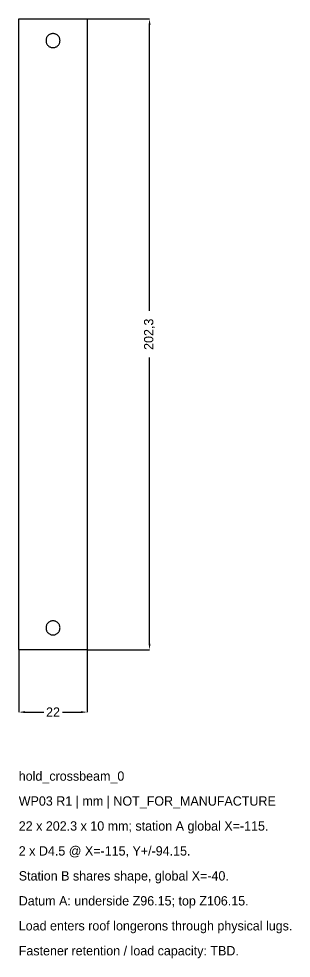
# Model space of a CAD drawing. Header units: millimetres. Extents: x 0 to 1208, y -629 to 226.
# Drawn here: x 0 to 87.5, y -628.9 to -327.7 of the extents above; entities that cross this region are included whole.
import ezdxf

# ---------------------------------------------------------------- set-up
doc = ezdxf.new("R2010")
doc.units = ezdxf.units.MM
for name, color, linetype in [('REFERENCE_DIMENSIONS', 2, 'Continuous'), ('REFERENCE_GEOMETRY', 7, 'Continuous'), ('REFERENCE_NOTES', 3, 'Continuous')]:
    doc.layers.add(name, color=color, linetype=linetype)
doc.dimstyles.get("Standard").update_dxf_attribs({"dimtxt": 2.5, "dimasz": 2.5, "dimexe": 1.25, "dimexo": 0.625, "dimtad": 1, "dimcen": 2.5, "dimazin": 3, "dimtfac": 1, "dimtmove": 0, "dimatfit": 3})

# ---------------------------------------------------------------- blocks, each defined once
blk = doc.blocks.new('_CLOSEDFILLED')
at = {"color": 0, "linetype": 'BYBLOCK'}
blk.add_solid([(-1, 0.16), (0, 0), (-1, -0.16)], dxfattribs=at)
blk = doc.blocks.new('*D7')
for p, q in [((0, -530), (0, -550)), ((22, -530), (22, -550)), ((2, -550), (8, -550)), ((14, -550), (20, -550))]:
    blk.add_line(p, q)
at = {"layer": 'Defpoints'}
for p in [(0, -530), (22, -530), (0, -550)]:
    blk.add_point(p, dxfattribs=at)
at = {"layer": 'REFERENCE_DIMENSIONS', "xscale": 2, "yscale": 2, "rotation": 180}
blk.add_blockref('_CLOSEDFILLED', (0, -550), dxfattribs=at)
at = {"layer": 'REFERENCE_DIMENSIONS', "xscale": 2, "yscale": 2}
blk.add_blockref('_CLOSEDFILLED', (22, -550), dxfattribs=at)
at = {"layer": 'REFERENCE_DIMENSIONS', "insert": (11, -550), "char_height": 3, "attachment_point": 5}
blk.add_mtext('22', dxfattribs=at)
blk = doc.blocks.new('*D8')
for p, q in [((22, -327.7), (42, -327.7)), ((42, -421.35), (42, -329.7)), ((42, -528), (42, -436.35)), ((22, -530), (42, -530))]:
    blk.add_line(p, q)
at = {"layer": 'Defpoints'}
for p in [(22, -327.7), (22, -530), (42, -530)]:
    blk.add_point(p, dxfattribs=at)
at = {"layer": 'REFERENCE_DIMENSIONS', "xscale": 2, "yscale": 2}
for p, rotation in [((42, -327.7), 90), ((42, -530), 270)]:
    blk.add_blockref('_CLOSEDFILLED', p, dxfattribs=dict(at, rotation=rotation))
at = {"layer": 'REFERENCE_DIMENSIONS', "insert": (42, -428.85), "char_height": 3, "attachment_point": 5, "rotation": 90}
blk.add_mtext('202,3', dxfattribs=at)

msp = doc.modelspace()

# ---------------------------------------------------------------- linework, layer by layer
at = {"layer": 'REFERENCE_GEOMETRY'}
for points in [[(0, -327.7), (0.2499, -327.7), (0.4998, -327.7), (0.7497, -327.7), (0.9997, -327.7), (1.2496, -327.7), (1.4995, -327.7), (1.7494, -327.7), (1.9993, -327.7), (2.2492, -327.7), (2.4992, -327.7), (2.7491, -327.7), (2.999, -327.7), (3.2489, -327.7), (3.4988, -327.7), (3.7487, -327.7), (3.9987, -327.7), (4.2486, -327.7), (4.4985, -327.7), (4.7484, -327.7), (4.9983, -327.7), (5.2482, -327.7), (5.4982, -327.7), (5.7481, -327.7), (5.998, -327.7), (6.2479, -327.7), (6.4978, -327.7), (6.7477, -327.7), (6.9977, -327.7), (7.2476, -327.7), (7.4975, -327.7), (7.7474, -327.7), (7.9973, -327.7), (8.2472, -327.7), (8.4972, -327.7), (8.7471, -327.7), (8.997, -327.7), (9.2469, -327.7), (9.4968, -327.7), (9.7467, -327.7), (9.9967, -327.7), (10.2466, -327.7), (10.4965, -327.7), (10.7464, -327.7), (10.9963, -327.7), (11.2462, -327.7), (11.4962, -327.7), (11.7461, -327.7), (11.996, -327.7), (12.2459, -327.7), (12.4958, -327.7), (12.7457, -327.7), (12.9957, -327.7), (13.2456, -327.7), (13.4955, -327.7), (13.7454, -327.7), (13.9953, -327.7), (14.2452, -327.7), (14.4952, -327.7), (14.7451, -327.7), (14.995, -327.7), (15.2449, -327.7), (15.4948, -327.7), (15.7447, -327.7), (15.9947, -327.7), (16.2446, -327.7), (16.4945, -327.7), (16.7444, -327.7), (16.9943, -327.7), (17.2442, -327.7), (17.4942, -327.7), (17.7441, -327.7), (17.994, -327.7), (18.2439, -327.7), (18.4938, -327.7), (18.7437, -327.7), (18.9936, -327.7), (19.2436, -327.7), (19.4935, -327.7), (19.7434, -327.7), (19.9933, -327.7), (20.2432, -327.7), (20.4931, -327.7), (20.7431, -327.7), (20.993, -327.7), (21.2429, -327.7), (21.4928, -327.7), (21.7427, -327.7), (21.9926, -327.7), (22, -327.9426), (22, -328.1925), (22, -328.4424), (22, -328.6923), (22, -328.9422), (22, -329.1921), (22, -329.4421), (22, -329.692), (22, -329.9419), (22, -330.1918), (22, -330.4417), (22, -330.6916), (22, -330.9416), (22, -331.1915), (22, -331.4414), (22, -331.6913), (22, -331.9412), (22, -332.1911), (22, -332.4411), (22, -332.691), (22, -332.9409), (22, -333.1908), (22, -333.4407), (22, -333.6906), (22, -333.9406), (22, -334.1905), (22, -334.4404), (22, -334.6903), (22, -334.9402), (22, -335.1901), (22, -335.4401), (22, -335.69), (22, -335.9399), (22, -336.1898), (22, -336.4397), (22, -336.6896), (22, -336.9396), (22, -337.1895), (22, -337.4394), (22, -337.6893), (22, -337.9392), (22, -338.1891), (22, -338.4391), (22, -338.689), (22, -338.9389), (22, -339.1888), (22, -339.4387), (22, -339.6886), (22, -339.9386), (22, -340.1885), (22, -340.4384), (22, -340.6883), (22, -340.9382), (22, -341.1881), (22, -341.4381), (22, -341.688), (22, -341.9379), (22, -342.1878), (22, -342.4377), (22, -342.6876), (22, -342.9375), (22, -343.1875), (22, -343.4374), (22, -343.6873), (22, -343.9372), (22, -344.1871), (22, -344.437), (22, -344.687), (22, -344.9369), (22, -345.1868), (22, -345.4367), (22, -345.6866), (22, -345.9365), (22, -346.1865), (22, -346.4364), (22, -346.6863), (22, -346.9362), (22, -347.1861), (22, -347.436), (22, -347.686), (22, -347.9359), (22, -348.1858), (22, -348.4357), (22, -348.6856), (22, -348.9355), (22, -349.1855), (22, -349.4354), (22, -349.6853), (22, -349.9352), (22, -350.1851), (22, -350.435), (22, -350.685), (22, -350.9349), (22, -351.1848), (22, -351.4347), (22, -351.6846), (22, -351.9345), (22, -352.1845), (22, -352.4344), (22, -352.6843), (22, -352.9342), (22, -353.1841), (22, -353.434), (22, -353.684), (22, -353.9339), (22, -354.1838), (22, -354.4337), (22, -354.6836), (22, -354.9335), (22, -355.1835), (22, -355.4334), (22, -355.6833), (22, -355.9332), (22, -356.1831), (22, -356.433), (22, -356.683), (22, -356.9329), (22, -357.1828), (22, -357.4327), (22, -357.6826), (22, -357.9325), (22, -358.1825), (22, -358.4324), (22, -358.6823), (22, -358.9322), (22, -359.1821), (22, -359.432), (22, -359.6819), (22, -359.9319), (22, -360.1818), (22, -360.4317), (22, -360.6816), (22, -360.9315), (22, -361.1814), (22, -361.4314), (22, -361.6813), (22, -361.9312), (22, -362.1811), (22, -362.431), (22, -362.6809), (22, -362.9309), (22, -363.1808), (22, -363.4307), (22, -363.6806), (22, -363.9305), (22, -364.1804), (22, -364.4304), (22, -364.6803), (22, -364.9302), (22, -365.1801), (22, -365.43), (22, -365.6799), (22, -365.9299), (22, -366.1798), (22, -366.4297), (22, -366.6796), (22, -366.9295), (22, -367.1794), (22, -367.4294), (22, -367.6793), (22, -367.9292), (22, -368.1791), (22, -368.429), (22, -368.6789), (22, -368.9289), (22, -369.1788), (22, -369.4287), (22, -369.6786), (22, -369.9285), (22, -370.1784), (22, -370.4284), (22, -370.6783), (22, -370.9282), (22, -371.1781), (22, -371.428), (22, -371.6779), (22, -371.9279), (22, -372.1778), (22, -372.4277), (22, -372.6776), (22, -372.9275), (22, -373.1774), (22, -373.4274), (22, -373.6773), (22, -373.9272), (22, -374.1771), (22, -374.427), (22, -374.6769), (22, -374.9269), (22, -375.1768), (22, -375.4267), (22, -375.6766), (22, -375.9265), (22, -376.1764), (22, -376.4264), (22, -376.6763), (22, -376.9262), (22, -377.1761), (22, -377.426), (22, -377.6759), (22, -377.9258), (22, -378.1758), (22, -378.4257), (22, -378.6756), (22, -378.9255), (22, -379.1754), (22, -379.4253), (22, -379.6753), (22, -379.9252), (22, -380.1751), (22, -380.425), (22, -380.6749), (22, -380.9248), (22, -381.1748), (22, -381.4247), (22, -381.6746), (22, -381.9245), (22, -382.1744), (22, -382.4243), (22, -382.6743), (22, -382.9242), (22, -383.1741), (22, -383.424), (22, -383.6739), (22, -383.9238), (22, -384.1738), (22, -384.4237), (22, -384.6736), (22, -384.9235), (22, -385.1734), (22, -385.4233), (22, -385.6733), (22, -385.9232), (22, -386.1731), (22, -386.423), (22, -386.6729), (22, -386.9228), (22, -387.1728), (22, -387.4227), (22, -387.6726), (22, -387.9225), (22, -388.1724), (22, -388.4223), (22, -388.6723), (22, -388.9222), (22, -389.1721), (22, -389.422), (22, -389.6719), (22, -389.9218), (22, -390.1718), (22, -390.4217), (22, -390.6716), (22, -390.9215), (22, -391.1714), (22, -391.4213), (22, -391.6713), (22, -391.9212), (22, -392.1711), (22, -392.421), (22, -392.6709), (22, -392.9208), (22, -393.1708), (22, -393.4207), (22, -393.6706), (22, -393.9205), (22, -394.1704), (22, -394.4203), (22, -394.6703), (22, -394.9202), (22, -395.1701), (22, -395.42), (22, -395.6699), (22, -395.9198), (22, -396.1697), (22, -396.4197), (22, -396.6696), (22, -396.9195), (22, -397.1694), (22, -397.4193), (22, -397.6692), (22, -397.9192), (22, -398.1691), (22, -398.419), (22, -398.6689), (22, -398.9188), (22, -399.1687), (22, -399.4187), (22, -399.6686), (22, -399.9185), (22, -400.1684), (22, -400.4183), (22, -400.6682), (22, -400.9182), (22, -401.1681), (22, -401.418), (22, -401.6679), (22, -401.9178), (22, -402.1677), (22, -402.4177), (22, -402.6676), (22, -402.9175), (22, -403.1674), (22, -403.4173), (22, -403.6672), (22, -403.9172), (22, -404.1671), (22, -404.417), (22, -404.6669), (22, -404.9168), (22, -405.1667), (22, -405.4167), (22, -405.6666), (22, -405.9165), (22, -406.1664), (22, -406.4163), (22, -406.6662), (22, -406.9162), (22, -407.1661), (22, -407.416), (22, -407.6659), (22, -407.9158), (22, -408.1657), (22, -408.4157), (22, -408.6656), (22, -408.9155), (22, -409.1654), (22, -409.4153), (22, -409.6652), (22, -409.9152), (22, -410.1651), (22, -410.415), (22, -410.6649), (22, -410.9148), (22, -411.1647), (22, -411.4147), (22, -411.6646), (22, -411.9145), (22, -412.1644), (22, -412.4143), (22, -412.6642), (22, -412.9142), (22, -413.1641), (22, -413.414), (22, -413.6639), (22, -413.9138), (22, -414.1637), (22, -414.4136), (22, -414.6636), (22, -414.9135), (22, -415.1634), (22, -415.4133), (22, -415.6632), (22, -415.9131), (22, -416.1631), (22, -416.413), (22, -416.6629), (22, -416.9128), (22, -417.1627), (22, -417.4126), (22, -417.6626), (22, -417.9125), (22, -418.1624), (22, -418.4123), (22, -418.6622), (22, -418.9121), (22, -419.1621), (22, -419.412), (22, -419.6619), (22, -419.9118), (22, -420.1617), (22, -420.4116), (22, -420.6616), (22, -420.9115), (22, -421.1614), (22, -421.4113), (22, -421.6612), (22, -421.9111), (22, -422.1611), (22, -422.411), (22, -422.6609), (22, -422.9108), (22, -423.1607), (22, -423.4106), (22, -423.6606), (22, -423.9105), (22, -424.1604), (22, -424.4103), (22, -424.6602), (22, -424.9101), (22, -425.1601), (22, -425.41), (22, -425.6599), (22, -425.9098), (22, -426.1597), (22, -426.4096), (22, -426.6596), (22, -426.9095), (22, -427.1594), (22, -427.4093), (22, -427.6592), (22, -427.9091), (22, -428.1591), (22, -428.409), (22, -428.6589), (22, -428.9088), (22, -429.1587), (22, -429.4086), (22, -429.6586), (22, -429.9085), (22, -430.1584), (22, -430.4083), (22, -430.6582), (22, -430.9081), (22, -431.1581), (22, -431.408), (22, -431.6579), (22, -431.9078), (22, -432.1577), (22, -432.4076), (22, -432.6575), (22, -432.9075), (22, -433.1574), (22, -433.4073), (22, -433.6572), (22, -433.9071), (22, -434.157), (22, -434.407), (22, -434.6569), (22, -434.9068), (22, -435.1567), (22, -435.4066), (22, -435.6565), (22, -435.9065), (22, -436.1564), (22, -436.4063), (22, -436.6562), (22, -436.9061), (22, -437.156), (22, -437.406), (22, -437.6559), (22, -437.9058), (22, -438.1557), (22, -438.4056), (22, -438.6555), (22, -438.9055), (22, -439.1554), (22, -439.4053), (22, -439.6552), (22, -439.9051), (22, -440.155), (22, -440.405), (22, -440.6549), (22, -440.9048), (22, -441.1547), (22, -441.4046), (22, -441.6545), (22, -441.9045), (22, -442.1544), (22, -442.4043), (22, -442.6542), (22, -442.9041), (22, -443.154), (22, -443.404), (22, -443.6539), (22, -443.9038), (22, -444.1537), (22, -444.4036), (22, -444.6535), (22, -444.9035), (22, -445.1534), (22, -445.4033), (22, -445.6532), (22, -445.9031), (22, -446.153), (22, -446.403), (22, -446.6529), (22, -446.9028), (22, -447.1527), (22, -447.4026), (22, -447.6525), (22, -447.9025), (22, -448.1524), (22, -448.4023), (22, -448.6522), (22, -448.9021), (22, -449.152), (22, -449.4019), (22, -449.6519), (22, -449.9018), (22, -450.1517), (22, -450.4016), (22, -450.6515), (22, -450.9014), (22, -451.1514), (22, -451.4013), (22, -451.6512), (22, -451.9011), (22, -452.151), (22, -452.4009), (22, -452.6509), (22, -452.9008), (22, -453.1507), (22, -453.4006), (22, -453.6505), (22, -453.9004), (22, -454.1504), (22, -454.4003), (22, -454.6502), (22, -454.9001), (22, -455.15), (22, -455.3999), (22, -455.6499), (22, -455.8998), (22, -456.1497), (22, -456.3996), (22, -456.6495), (22, -456.8994), (22, -457.1494), (22, -457.3993), (22, -457.6492), (22, -457.8991), (22, -458.149), (22, -458.3989), (22, -458.6489), (22, -458.8988), (22, -459.1487), (22, -459.3986), (22, -459.6485), (22, -459.8984), (22, -460.1484), (22, -460.3983), (22, -460.6482), (22, -460.8981), (22, -461.148), (22, -461.3979), (22, -461.6479), (22, -461.8978), (22, -462.1477), (22, -462.3976), (22, -462.6475), (22, -462.8974), (22, -463.1474), (22, -463.3973), (22, -463.6472), (22, -463.8971), (22, -464.147), (22, -464.3969), (22, -464.6469), (22, -464.8968), (22, -465.1467), (22, -465.3966), (22, -465.6465), (22, -465.8964), (22, -466.1464), (22, -466.3963), (22, -466.6462), (22, -466.8961), (22, -467.146), (22, -467.3959), (22, -467.6458), (22, -467.8958), (22, -468.1457), (22, -468.3956), (22, -468.6455), (22, -468.8954), (22, -469.1453), (22, -469.3953), (22, -469.6452), (22, -469.8951), (22, -470.145), (22, -470.3949), (22, -470.6448), (22, -470.8948), (22, -471.1447), (22, -471.3946), (22, -471.6445), (22, -471.8944), (22, -472.1443), (22, -472.3943), (22, -472.6442), (22, -472.8941), (22, -473.144), (22, -473.3939), (22, -473.6438), (22, -473.8938), (22, -474.1437), (22, -474.3936), (22, -474.6435), (22, -474.8934), (22, -475.1433), (22, -475.3933), (22, -475.6432), (22, -475.8931), (22, -476.143), (22, -476.3929), (22, -476.6428), (22, -476.8928), (22, -477.1427), (22, -477.3926), (22, -477.6425), (22, -477.8924), (22, -478.1423), (22, -478.3923), (22, -478.6422), (22, -478.8921), (22, -479.142), (22, -479.3919), (22, -479.6418), (22, -479.8918), (22, -480.1417), (22, -480.3916), (22, -480.6415), (22, -480.8914), (22, -481.1413), (22, -481.3913), (22, -481.6412), (22, -481.8911), (22, -482.141), (22, -482.3909), (22, -482.6408), (22, -482.8908), (22, -483.1407), (22, -483.3906), (22, -483.6405), (22, -483.8904), (22, -484.1403), (22, -484.3903), (22, -484.6402), (22, -484.8901), (22, -485.14), (22, -485.3899), (22, -485.6398), (22, -485.8897), (22, -486.1397), (22, -486.3896), (22, -486.6395), (22, -486.8894), (22, -487.1393), (22, -487.3892), (22, -487.6392), (22, -487.8891), (22, -488.139), (22, -488.3889), (22, -488.6388), (22, -488.8887), (22, -489.1387), (22, -489.3886), (22, -489.6385), (22, -489.8884), (22, -490.1383), (22, -490.3882), (22, -490.6382), (22, -490.8881), (22, -491.138), (22, -491.3879), (22, -491.6378), (22, -491.8877), (22, -492.1377), (22, -492.3876), (22, -492.6375), (22, -492.8874), (22, -493.1373), (22, -493.3872), (22, -493.6372), (22, -493.8871), (22, -494.137), (22, -494.3869), (22, -494.6368), (22, -494.8867), (22, -495.1367), (22, -495.3866), (22, -495.6365), (22, -495.8864), (22, -496.1363), (22, -496.3862), (22, -496.6362), (22, -496.8861), (22, -497.136), (22, -497.3859), (22, -497.6358), (22, -497.8857), (22, -498.1357), (22, -498.3856), (22, -498.6355), (22, -498.8854), (22, -499.1353), (22, -499.3852), (22, -499.6352), (22, -499.8851), (22, -500.135), (22, -500.3849), (22, -500.6348), (22, -500.8847), (22, -501.1347), (22, -501.3846), (22, -501.6345), (22, -501.8844), (22, -502.1343), (22, -502.3842), (22, -502.6342), (22, -502.8841), (22, -503.134), (22, -503.3839), (22, -503.6338), (22, -503.8837), (22, -504.1336), (22, -504.3836), (22, -504.6335), (22, -504.8834), (22, -505.1333), (22, -505.3832), (22, -505.6331), (22, -505.8831), (22, -506.133), (22, -506.3829), (22, -506.6328), (22, -506.8827), (22, -507.1326), (22, -507.3826), (22, -507.6325), (22, -507.8824), (22, -508.1323), (22, -508.3822), (22, -508.6321), (22, -508.8821), (22, -509.132), (22, -509.3819), (22, -509.6318), (22, -509.8817), (22, -510.1316), (22, -510.3816), (22, -510.6315), (22, -510.8814), (22, -511.1313), (22, -511.3812), (22, -511.6311), (22, -511.8811), (22, -512.131), (22, -512.3809), (22, -512.6308), (22, -512.8807), (22, -513.1306), (22, -513.3806), (22, -513.6305), (22, -513.8804), (22, -514.1303), (22, -514.3802), (22, -514.6301), (22, -514.8801), (22, -515.13), (22, -515.3799), (22, -515.6298), (22, -515.8797), (22, -516.1296), (22, -516.3796), (22, -516.6295), (22, -516.8794), (22, -517.1293), (22, -517.3792), (22, -517.6291), (22, -517.8791), (22, -518.129), (22, -518.3789), (22, -518.6288), (22, -518.8787), (22, -519.1286), (22, -519.3786), (22, -519.6285), (22, -519.8784), (22, -520.1283), (22, -520.3782), (22, -520.6281), (22, -520.8781), (22, -521.128), (22, -521.3779), (22, -521.6278), (22, -521.8777), (22, -522.1276), (22, -522.3775), (22, -522.6275), (22, -522.8774), (22, -523.1273), (22, -523.3772), (22, -523.6271), (22, -523.877), (22, -524.127), (22, -524.3769), (22, -524.6268), (22, -524.8767), (22, -525.1266), (22, -525.3765), (22, -525.6265), (22, -525.8764), (22, -526.1263), (22, -526.3762), (22, -526.6261), (22, -526.876), (22, -527.126), (22, -527.3759), (22, -527.6258), (22, -527.8757), (22, -528.1256), (22, -528.3755), (22, -528.6255), (22, -528.8754), (22, -529.1253), (22, -529.3752), (22, -529.6251), (22, -529.875), (21.875, -530), (21.6251, -530), (21.3752, -530), (21.1253, -530), (20.8754, -530), (20.6255, -530), (20.3755, -530), (20.1256, -530), (19.8757, -530), (19.6258, -530), (19.3759, -530), (19.126, -530), (18.876, -530), (18.6261, -530), (18.3762, -530), (18.1263, -530), (17.8764, -530), (17.6265, -530), (17.3765, -530), (17.1266, -530), (16.8767, -530), (16.6268, -530), (16.3769, -530), (16.127, -530), (15.877, -530), (15.6271, -530), (15.3772, -530), (15.1273, -530), (14.8774, -530), (14.6275, -530), (14.3775, -530), (14.1276, -530), (13.8777, -530), (13.6278, -530), (13.3779, -530), (13.128, -530), (12.8781, -530), (12.6281, -530), (12.3782, -530), (12.1283, -530), (11.8784, -530), (11.6285, -530), (11.3786, -530), (11.1286, -530), (10.8787, -530), (10.6288, -530), (10.3789, -530), (10.129, -530), (9.8791, -530), (9.6291, -530), (9.3792, -530), (9.1293, -530), (8.8794, -530), (8.6295, -530), (8.3796, -530), (8.1296, -530), (7.8797, -530), (7.6298, -530), (7.3799, -530), (7.13, -530), (6.8801, -530), (6.6301, -530), (6.3802, -530), (6.1303, -530), (5.8804, -530), (5.6305, -530), (5.3806, -530), (5.1306, -530), (4.8807, -530), (4.6308, -530), (4.3809, -530), (4.131, -530), (3.8811, -530), (3.6311, -530), (3.3812, -530), (3.1313, -530), (2.8814, -530), (2.6315, -530), (2.3816, -530), (2.1316, -530), (1.8817, -530), (1.6318, -530), (1.3819, -530), (1.132, -530), (0.8821, -530), (0.6321, -530), (0.3822, -530), (0.1323, -530), (0, -529.8824), (0, -529.6325), (0, -529.3826), (0, -529.1326), (0, -528.8827), (0, -528.6328), (0, -528.3829), (0, -528.133), (0, -527.8831), (0, -527.6331), (0, -527.3832), (0, -527.1333), (0, -526.8834), (0, -526.6335), (0, -526.3836), (0, -526.1336), (0, -525.8837), (0, -525.6338), (0, -525.3839), (0, -525.134), (0, -524.8841), (0, -524.6342), (0, -524.3842), (0, -524.1343), (0, -523.8844), (0, -523.6345), (0, -523.3846), (0, -523.1347), (0, -522.8847), (0, -522.6348), (0, -522.3849), (0, -522.135), (0, -521.8851), (0, -521.6352), (0, -521.3852), (0, -521.1353), (0, -520.8854), (0, -520.6355), (0, -520.3856), (0, -520.1357), (0, -519.8857), (0, -519.6358), (0, -519.3859), (0, -519.136), (0, -518.8861), (0, -518.6362), (0, -518.3862), (0, -518.1363), (0, -517.8864), (0, -517.6365), (0, -517.3866), (0, -517.1367), (0, -516.8867), (0, -516.6368), (0, -516.3869), (0, -516.137), (0, -515.8871), (0, -515.6372), (0, -515.3872), (0, -515.1373), (0, -514.8874), (0, -514.6375), (0, -514.3876), (0, -514.1377), (0, -513.8877), (0, -513.6378), (0, -513.3879), (0, -513.138), (0, -512.8881), (0, -512.6382), (0, -512.3882), (0, -512.1383), (0, -511.8884), (0, -511.6385), (0, -511.3886), (0, -511.1387), (0, -510.8887), (0, -510.6388), (0, -510.3889), (0, -510.139), (0, -509.8891), (0, -509.6392), (0, -509.3892), (0, -509.1393), (0, -508.8894), (0, -508.6395), (0, -508.3896), (0, -508.1397), (0, -507.8897), (0, -507.6398), (0, -507.3899), (0, -507.14), (0, -506.8901), (0, -506.6402), (0, -506.3903), (0, -506.1403), (0, -505.8904), (0, -505.6405), (0, -505.3906), (0, -505.1407), (0, -504.8908), (0, -504.6408), (0, -504.3909), (0, -504.141), (0, -503.8911), (0, -503.6412), (0, -503.3913), (0, -503.1413), (0, -502.8914), (0, -502.6415), (0, -502.3916), (0, -502.1417), (0, -501.8918), (0, -501.6418), (0, -501.3919), (0, -501.142), (0, -500.8921), (0, -500.6422), (0, -500.3923), (0, -500.1423), (0, -499.8924), (0, -499.6425), (0, -499.3926), (0, -499.1427), (0, -498.8928), (0, -498.6428), (0, -498.3929), (0, -498.143), (0, -497.8931), (0, -497.6432), (0, -497.3933), (0, -497.1433), (0, -496.8934), (0, -496.6435), (0, -496.3936), (0, -496.1437), (0, -495.8938), (0, -495.6438), (0, -495.3939), (0, -495.144), (0, -494.8941), (0, -494.6442), (0, -494.3943), (0, -494.1443), (0, -493.8944), (0, -493.6445), (0, -493.3946), (0, -493.1447), (0, -492.8948), (0, -492.6448), (0, -492.3949), (0, -492.145), (0, -491.8951), (0, -491.6452), (0, -491.3953), (0, -491.1453), (0, -490.8954), (0, -490.6455), (0, -490.3956), (0, -490.1457), (0, -489.8958), (0, -489.6458), (0, -489.3959), (0, -489.146), (0, -488.8961), (0, -488.6462), (0, -488.3963), (0, -488.1464), (0, -487.8964), (0, -487.6465), (0, -487.3966), (0, -487.1467), (0, -486.8968), (0, -486.6469), (0, -486.3969), (0, -486.147), (0, -485.8971), (0, -485.6472), (0, -485.3973), (0, -485.1474), (0, -484.8974), (0, -484.6475), (0, -484.3976), (0, -484.1477), (0, -483.8978), (0, -483.6479), (0, -483.3979), (0, -483.148), (0, -482.8981), (0, -482.6482), (0, -482.3983), (0, -482.1484), (0, -481.8984), (0, -481.6485), (0, -481.3986), (0, -481.1487), (0, -480.8988), (0, -480.6489), (0, -480.3989), (0, -480.149), (0, -479.8991), (0, -479.6492), (0, -479.3993), (0, -479.1494), (0, -478.8994), (0, -478.6495), (0, -478.3996), (0, -478.1497), (0, -477.8998), (0, -477.6499), (0, -477.3999), (0, -477.15), (0, -476.9001), (0, -476.6502), (0, -476.4003), (0, -476.1504), (0, -475.9004), (0, -475.6505), (0, -475.4006), (0, -475.1507), (0, -474.9008), (0, -474.6509), (0, -474.4009), (0, -474.151), (0, -473.9011), (0, -473.6512), (0, -473.4013), (0, -473.1514), (0, -472.9014), (0, -472.6515), (0, -472.4016), (0, -472.1517), (0, -471.9018), (0, -471.6519), (0, -471.4019), (0, -471.152), (0, -470.9021), (0, -470.6522), (0, -470.4023), (0, -470.1524), (0, -469.9025), (0, -469.6525), (0, -469.4026), (0, -469.1527), (0, -468.9028), (0, -468.6529), (0, -468.403), (0, -468.153), (0, -467.9031), (0, -467.6532), (0, -467.4033), (0, -467.1534), (0, -466.9035), (0, -466.6535), (0, -466.4036), (0, -466.1537), (0, -465.9038), (0, -465.6539), (0, -465.404), (0, -465.154), (0, -464.9041), (0, -464.6542), (0, -464.4043), (0, -464.1544), (0, -463.9045), (0, -463.6545), (0, -463.4046), (0, -463.1547), (0, -462.9048), (0, -462.6549), (0, -462.405), (0, -462.155), (0, -461.9051), (0, -461.6552), (0, -461.4053), (0, -461.1554), (0, -460.9055), (0, -460.6555), (0, -460.4056), (0, -460.1557), (0, -459.9058), (0, -459.6559), (0, -459.406), (0, -459.156), (0, -458.9061), (0, -458.6562), (0, -458.4063), (0, -458.1564), (0, -457.9065), (0, -457.6565), (0, -457.4066), (0, -457.1567), (0, -456.9068), (0, -456.6569), (0, -456.407), (0, -456.157), (0, -455.9071), (0, -455.6572), (0, -455.4073), (0, -455.1574), (0, -454.9075), (0, -454.6575), (0, -454.4076), (0, -454.1577), (0, -453.9078), (0, -453.6579), (0, -453.408), (0, -453.1581), (0, -452.9081), (0, -452.6582), (0, -452.4083), (0, -452.1584), (0, -451.9085), (0, -451.6586), (0, -451.4086), (0, -451.1587), (0, -450.9088), (0, -450.6589), (0, -450.409), (0, -450.1591), (0, -449.9091), (0, -449.6592), (0, -449.4093), (0, -449.1594), (0, -448.9095), (0, -448.6596), (0, -448.4096), (0, -448.1597), (0, -447.9098), (0, -447.6599), (0, -447.41), (0, -447.1601), (0, -446.9101), (0, -446.6602), (0, -446.4103), (0, -446.1604), (0, -445.9105), (0, -445.6606), (0, -445.4106), (0, -445.1607), (0, -444.9108), (0, -444.6609), (0, -444.411), (0, -444.1611), (0, -443.9111), (0, -443.6612), (0, -443.4113), (0, -443.1614), (0, -442.9115), (0, -442.6616), (0, -442.4116), (0, -442.1617), (0, -441.9118), (0, -441.6619), (0, -441.412), (0, -441.1621), (0, -440.9121), (0, -440.6622), (0, -440.4123), (0, -440.1624), (0, -439.9125), (0, -439.6626), (0, -439.4126), (0, -439.1627), (0, -438.9128), (0, -438.6629), (0, -438.413), (0, -438.1631), (0, -437.9131), (0, -437.6632), (0, -437.4133), (0, -437.1634), (0, -436.9135), (0, -436.6636), (0, -436.4136), (0, -436.1637), (0, -435.9138), (0, -435.6639), (0, -435.414), (0, -435.1641), (0, -434.9142), (0, -434.6642), (0, -434.4143), (0, -434.1644), (0, -433.9145), (0, -433.6646), (0, -433.4147), (0, -433.1647), (0, -432.9148), (0, -432.6649), (0, -432.415), (0, -432.1651), (0, -431.9152), (0, -431.6652), (0, -431.4153), (0, -431.1654), (0, -430.9155), (0, -430.6656), (0, -430.4157), (0, -430.1657), (0, -429.9158), (0, -429.6659), (0, -429.416), (0, -429.1661), (0, -428.9162), (0, -428.6662), (0, -428.4163), (0, -428.1664), (0, -427.9165), (0, -427.6666), (0, -427.4167), (0, -427.1667), (0, -426.9168), (0, -426.6669), (0, -426.417), (0, -426.1671), (0, -425.9172), (0, -425.6672), (0, -425.4173), (0, -425.1674), (0, -424.9175), (0, -424.6676), (0, -424.4177), (0, -424.1677), (0, -423.9178), (0, -423.6679), (0, -423.418), (0, -423.1681), (0, -422.9182), (0, -422.6682), (0, -422.4183), (0, -422.1684), (0, -421.9185), (0, -421.6686), (0, -421.4187), (0, -421.1687), (0, -420.9188), (0, -420.6689), (0, -420.419), (0, -420.1691), (0, -419.9192), (0, -419.6692), (0, -419.4193), (0, -419.1694), (0, -418.9195), (0, -418.6696), (0, -418.4197), (0, -418.1697), (0, -417.9198), (0, -417.6699), (0, -417.42), (0, -417.1701), (0, -416.9202), (0, -416.6703), (0, -416.4203), (0, -416.1704), (0, -415.9205), (0, -415.6706), (0, -415.4207), (0, -415.1708), (0, -414.9208), (0, -414.6709), (0, -414.421), (0, -414.1711), (0, -413.9212), (0, -413.6713), (0, -413.4213), (0, -413.1714), (0, -412.9215), (0, -412.6716), (0, -412.4217), (0, -412.1718), (0, -411.9218), (0, -411.6719), (0, -411.422), (0, -411.1721), (0, -410.9222), (0, -410.6723), (0, -410.4223), (0, -410.1724), (0, -409.9225), (0, -409.6726), (0, -409.4227), (0, -409.1728), (0, -408.9228), (0, -408.6729), (0, -408.423), (0, -408.1731), (0, -407.9232), (0, -407.6733), (0, -407.4233), (0, -407.1734), (0, -406.9235), (0, -406.6736), (0, -406.4237), (0, -406.1738), (0, -405.9238), (0, -405.6739), (0, -405.424), (0, -405.1741), (0, -404.9242), (0, -404.6743), (0, -404.4243), (0, -404.1744), (0, -403.9245), (0, -403.6746), (0, -403.4247), (0, -403.1748), (0, -402.9248), (0, -402.6749), (0, -402.425), (0, -402.1751), (0, -401.9252), (0, -401.6753), (0, -401.4253), (0, -401.1754), (0, -400.9255), (0, -400.6756), (0, -400.4257), (0, -400.1758), (0, -399.9258), (0, -399.6759), (0, -399.426), (0, -399.1761), (0, -398.9262), (0, -398.6763), (0, -398.4264), (0, -398.1764), (0, -397.9265), (0, -397.6766), (0, -397.4267), (0, -397.1768), (0, -396.9269), (0, -396.6769), (0, -396.427), (0, -396.1771), (0, -395.9272), (0, -395.6773), (0, -395.4274), (0, -395.1774), (0, -394.9275), (0, -394.6776), (0, -394.4277), (0, -394.1778), (0, -393.9279), (0, -393.6779), (0, -393.428), (0, -393.1781), (0, -392.9282), (0, -392.6783), (0, -392.4284), (0, -392.1784), (0, -391.9285), (0, -391.6786), (0, -391.4287), (0, -391.1788), (0, -390.9289), (0, -390.6789), (0, -390.429), (0, -390.1791), (0, -389.9292), (0, -389.6793), (0, -389.4294), (0, -389.1794), (0, -388.9295), (0, -388.6796), (0, -388.4297), (0, -388.1798), (0, -387.9299), (0, -387.6799), (0, -387.43), (0, -387.1801), (0, -386.9302), (0, -386.6803), (0, -386.4304), (0, -386.1804), (0, -385.9305), (0, -385.6806), (0, -385.4307), (0, -385.1808), (0, -384.9309), (0, -384.6809), (0, -384.431), (0, -384.1811), (0, -383.9312), (0, -383.6813), (0, -383.4314), (0, -383.1814), (0, -382.9315), (0, -382.6816), (0, -382.4317), (0, -382.1818), (0, -381.9319), (0, -381.6819), (0, -381.432), (0, -381.1821), (0, -380.9322), (0, -380.6823), (0, -380.4324), (0, -380.1825), (0, -379.9325), (0, -379.6826), (0, -379.4327), (0, -379.1828), (0, -378.9329), (0, -378.683), (0, -378.433), (0, -378.1831), (0, -377.9332), (0, -377.6833), (0, -377.4334), (0, -377.1835), (0, -376.9335), (0, -376.6836), (0, -376.4337), (0, -376.1838), (0, -375.9339), (0, -375.684), (0, -375.434), (0, -375.1841), (0, -374.9342), (0, -374.6843), (0, -374.4344), (0, -374.1845), (0, -373.9345), (0, -373.6846), (0, -373.4347), (0, -373.1848), (0, -372.9349), (0, -372.685), (0, -372.435), (0, -372.1851), (0, -371.9352), (0, -371.6853), (0, -371.4354), (0, -371.1855), (0, -370.9355), (0, -370.6856), (0, -370.4357), (0, -370.1858), (0, -369.9359), (0, -369.686), (0, -369.436), (0, -369.1861), (0, -368.9362), (0, -368.6863), (0, -368.4364), (0, -368.1865), (0, -367.9365), (0, -367.6866), (0, -367.4367), (0, -367.1868), (0, -366.9369), (0, -366.687), (0, -366.437), (0, -366.1871), (0, -365.9372), (0, -365.6873), (0, -365.4374), (0, -365.1875), (0, -364.9375), (0, -364.6876), (0, -364.4377), (0, -364.1878), (0, -363.9379), (0, -363.688), (0, -363.4381), (0, -363.1881), (0, -362.9382), (0, -362.6883), (0, -362.4384), (0, -362.1885), (0, -361.9386), (0, -361.6886), (0, -361.4387), (0, -361.1888), (0, -360.9389), (0, -360.689), (0, -360.4391), (0, -360.1891), (0, -359.9392), (0, -359.6893), (0, -359.4394), (0, -359.1895), (0, -358.9396), (0, -358.6896), (0, -358.4397), (0, -358.1898), (0, -357.9399), (0, -357.69), (0, -357.4401), (0, -357.1901), (0, -356.9402), (0, -356.6903), (0, -356.4404), (0, -356.1905), (0, -355.9406), (0, -355.6906), (0, -355.4407), (0, -355.1908), (0, -354.9409), (0, -354.691), (0, -354.4411), (0, -354.1911), (0, -353.9412), (0, -353.6913), (0, -353.4414), (0, -353.1915), (0, -352.9416), (0, -352.6916), (0, -352.4417), (0, -352.1918), (0, -351.9419), (0, -351.692), (0, -351.4421), (0, -351.1921), (0, -350.9422), (0, -350.6923), (0, -350.4424), (0, -350.1925), (0, -349.9426), (0, -349.6926), (0, -349.4427), (0, -349.1928), (0, -348.9429), (0, -348.693), (0, -348.4431), (0, -348.1931), (0, -347.9432), (0, -347.6933), (0, -347.4434), (0, -347.1935), (0, -346.9436), (0, -346.6936), (0, -346.4437), (0, -346.1938), (0, -345.9439), (0, -345.694), (0, -345.4441), (0, -345.1942), (0, -344.9442), (0, -344.6943), (0, -344.4444), (0, -344.1945), (0, -343.9446), (0, -343.6947), (0, -343.4447), (0, -343.1948), (0, -342.9449), (0, -342.695), (0, -342.4451), (0, -342.1952), (0, -341.9452), (0, -341.6953), (0, -341.4454), (0, -341.1955), (0, -340.9456), (0, -340.6957), (0, -340.4457), (0, -340.1958), (0, -339.9459), (0, -339.696), (0, -339.4461), (0, -339.1962), (0, -338.9462), (0, -338.6963), (0, -338.4464), (0, -338.1965), (0, -337.9466), (0, -337.6967), (0, -337.4467), (0, -337.1968), (0, -336.9469), (0, -336.697), (0, -336.4471), (0, -336.1972), (0, -335.9472), (0, -335.6973), (0, -335.4474), (0, -335.1975), (0, -334.9476), (0, -334.6977), (0, -334.4477), (0, -334.1978), (0, -333.9479), (0, -333.698), (0, -333.4481), (0, -333.1982), (0, -332.9482), (0, -332.6983), (0, -332.4484), (0, -332.1985), (0, -331.9486), (0, -331.6987), (0, -331.4487), (0, -331.1988), (0, -330.9489), (0, -330.699), (0, -330.4491), (0, -330.1992), (0, -329.9492), (0, -329.6993), (0, -329.4494), (0, -329.1995), (0, -328.9496), (0, -328.6997), (0, -328.4497), (0, -328.1998), (0, -327.9499)], [(13.25, -334.7), (13.2414, -334.5039), (13.2158, -334.3093), (13.1733, -334.1177), (13.1143, -333.9305), (13.0392, -333.7491), (12.9486, -333.575), (12.8431, -333.4095), (12.7236, -333.2537), (12.591, -333.109), (12.4463, -332.9764), (12.2905, -332.8569), (12.125, -332.7514), (11.9509, -332.6608), (11.7695, -332.5857), (11.5823, -332.5267), (11.3907, -332.4842), (11.1961, -332.4586), (11, -332.45), (10.8039, -332.4586), (10.6093, -332.4842), (10.4177, -332.5267), (10.2305, -332.5857), (10.0491, -332.6608), (9.875, -332.7514), (9.7095, -332.8569), (9.5537, -332.9764), (9.409, -333.109), (9.2764, -333.2537), (9.1569, -333.4095), (9.0514, -333.575), (8.9608, -333.7491), (8.8857, -333.9305), (8.8267, -334.1177), (8.7842, -334.3093), (8.7586, -334.5039), (8.75, -334.7), (8.7586, -334.8961), (8.7842, -335.0907), (8.8267, -335.2823), (8.8857, -335.4695), (8.9608, -335.6509), (9.0514, -335.825), (9.1569, -335.9905), (9.2764, -336.1463), (9.409, -336.291), (9.5537, -336.4236), (9.7095, -336.5431), (9.875, -336.6486), (10.0491, -336.7392), (10.2305, -336.8143), (10.4177, -336.8733), (10.6093, -336.9158), (10.8039, -336.9414), (11, -336.95), (11.1961, -336.9414), (11.3907, -336.9158), (11.5823, -336.8733), (11.7695, -336.8143), (11.9509, -336.7392), (12.125, -336.6486), (12.2905, -336.5431), (12.4463, -336.4236), (12.591, -336.291), (12.7236, -336.1463), (12.8431, -335.9905), (12.9486, -335.825), (13.0392, -335.6509), (13.1143, -335.4695), (13.1733, -335.2823), (13.2158, -335.0907), (13.2414, -334.8961)], [(13.25, -523), (13.2414, -522.8039), (13.2158, -522.6093), (13.1733, -522.4177), (13.1143, -522.2305), (13.0392, -522.0491), (12.9486, -521.875), (12.8431, -521.7095), (12.7236, -521.5537), (12.591, -521.409), (12.4463, -521.2764), (12.2905, -521.1569), (12.125, -521.0514), (11.9509, -520.9608), (11.7695, -520.8857), (11.5823, -520.8267), (11.3907, -520.7842), (11.1961, -520.7586), (11, -520.75), (10.8039, -520.7586), (10.6093, -520.7842), (10.4177, -520.8267), (10.2305, -520.8857), (10.0491, -520.9608), (9.875, -521.0514), (9.7095, -521.1569), (9.5537, -521.2764), (9.409, -521.409), (9.2764, -521.5537), (9.1569, -521.7095), (9.0514, -521.875), (8.9608, -522.0491), (8.8857, -522.2305), (8.8267, -522.4177), (8.7842, -522.6093), (8.7586, -522.8039), (8.75, -523), (8.7586, -523.1961), (8.7842, -523.3907), (8.8267, -523.5823), (8.8857, -523.7695), (8.9608, -523.9509), (9.0514, -524.125), (9.1569, -524.2905), (9.2764, -524.4463), (9.409, -524.591), (9.5537, -524.7236), (9.7095, -524.8431), (9.875, -524.9486), (10.0491, -525.0392), (10.2305, -525.1143), (10.4177, -525.1733), (10.6093, -525.2158), (10.8039, -525.2414), (11, -525.25), (11.1961, -525.2414), (11.3907, -525.2158), (11.5823, -525.1733), (11.7695, -525.1143), (11.9509, -525.0392), (12.125, -524.9486), (12.2905, -524.8431), (12.4463, -524.7236), (12.591, -524.591), (12.7236, -524.4463), (12.8431, -524.2905), (12.9486, -524.125), (13.0392, -523.9509), (13.1143, -523.7695), (13.1733, -523.5823), (13.2158, -523.3907), (13.2414, -523.1961)]]:
    msp.add_lwpolyline(points, close=True, dxfattribs=at)

# ---------------------------------------------------------------- texts
at = {"layer": 'REFERENCE_NOTES'}
for s, p in [('hold_crossbeam_0', (0, -572)), ('WP03 R1 | mm | NOT_FOR_MANUFACTURE', (0, -580)), ('22 x 202.3 x 10 mm; station A global X=-115.', (0, -588)), ('2 x D4.5 @ X=-115, Y+/-94.15.', (0, -596)), ('Station B shares shape, global X=-40.', (0, -604)), ('Datum A: underside Z96.15; top Z106.15.', (0, -612)), ('Load enters roof longerons through physical lugs.', (0, -620)), ('Fastener retention / load capacity: TBD.', (0, -628))]:
    msp.add_text(s, height=3, dxfattribs=at).set_placement(p)

# ---------------------------------------------------------------- dimensions: what is measured, and where the dimension line sits
at = {"layer": 'REFERENCE_DIMENSIONS'}
dim = msp.add_linear_dim(base=(42, -530), p1=(22, -530), p2=(22, -327.7), angle=90, dimstyle='Standard', override={"dimtxt": 3, "dimasz": 2, "dimdec": 3}, dxfattribs=at)
dim.commit()
dim.dimension.update_dxf_attribs({"geometry": '*D8', "text_midpoint": (42, -428.85)})
dim = msp.add_linear_dim(base=(0, -550), p1=(0, -530), p2=(22, -530), dimstyle='Standard', override={"dimtxt": 3, "dimasz": 2, "dimdec": 3}, dxfattribs=at)
dim.commit()
dim.dimension.update_dxf_attribs({"geometry": '*D7', "text_midpoint": (11, -550)})

doc.saveas('drawing.dxf')
